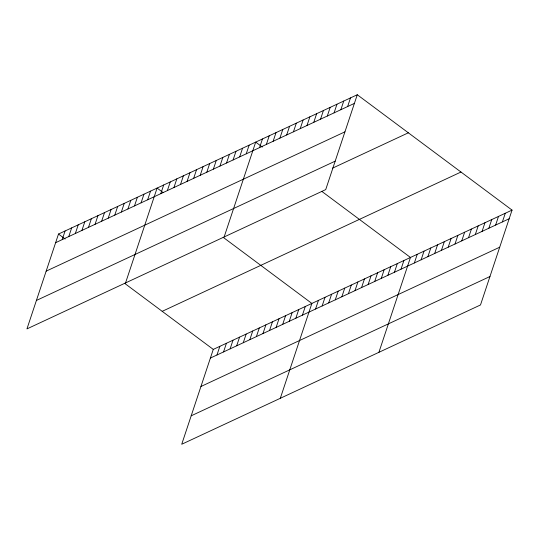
<?xml version="1.0" encoding="UTF-8"?>
<svg xmlns="http://www.w3.org/2000/svg" width="539" height="539" viewBox="0 0 539 539"><rect width="100%" height="100%" fill="white"/><g stroke="black" fill="none" stroke-linecap="round" stroke-linejoin="round"><path stroke-width="0.81" d="M357.276 94.743L58.502 234.041L26.95 328.898L325.724 189.6L357.276 94.743L512.05 210.102L480.498 304.959L181.724 444.257L213.276 349.4L512.05 210.102M62.201 239.633L65.078 230.975M68.77 236.567L71.653 227.909M75.345 233.502L78.222 224.844M81.921 230.436L84.798 221.785M88.49 227.37L91.367 218.719M95.066 224.305L97.943 215.654M101.635 221.239L104.519 212.588M108.211 218.18L111.088 209.523M114.78 215.115L117.664 206.457M121.356 212.049L124.233 203.398M127.932 208.984L130.809 200.333M134.501 205.918L137.378 197.267M141.077 202.853L143.953 194.202M147.646 199.794L150.529 191.136M125.547 282.928L157.098 188.071L163.068 192.524M160.797 193.663L163.674 185.005M167.366 190.597L170.243 181.946M173.942 187.532L176.819 178.881M180.511 184.466L183.395 175.815M187.087 181.4L189.964 172.749M193.663 178.342L196.54 169.684M200.232 175.276L203.109 166.618M206.808 172.21L209.684 163.553M213.377 169.145L216.26 160.494M219.952 166.079L222.829 157.428M226.521 163.014L229.405 154.363M233.097 159.948L235.974 151.297M239.673 156.889L242.55 148.232M246.242 153.824L249.119 145.166M224.143 236.958L255.695 142.101L262.331 147.046M259.589 147.598L262.466 138.947M266.36 144.445L269.237 135.788M273.132 141.285L276.015 132.628M279.903 138.125L282.786 129.475M286.681 134.972L289.558 126.315M216.968 354.992L219.851 346.334M293.452 131.812L296.329 123.162M223.544 351.927L226.42 343.276M300.223 128.653L303.1 120.002M230.119 348.861L232.996 340.21M306.994 125.499L309.871 116.842M236.688 345.795L239.565 337.144M313.765 122.34L316.642 113.689M243.264 342.73L246.141 334.079M320.537 119.18L323.42 110.529M249.833 339.664L252.717 331.013M327.308 116.026L330.191 107.369M256.409 336.606L259.286 327.948M334.086 112.867L336.963 104.216M262.985 333.54L265.862 324.882M340.857 109.713L343.734 101.056M269.554 330.474L272.431 321.823M347.628 106.554L350.505 97.896M276.13 327.409L279.007 318.758M282.699 324.343L285.582 315.692M289.275 321.278L292.151 312.627M295.844 318.219L298.727 309.561M302.419 315.153L305.296 306.496M280.314 398.287L311.872 303.43L223.207 237.349M315.564 309.022L318.448 300.371M322.14 305.957L325.017 297.306M328.709 302.891L331.593 294.24M335.285 299.825L338.162 291.175M341.861 296.767L344.738 288.109M348.43 293.701L351.307 285.043M355.006 290.636L357.883 281.978M361.575 287.57L364.458 278.919M368.15 284.504L371.027 275.853M374.726 281.439L377.603 272.788M381.295 278.373L384.172 269.722M387.871 275.314L390.748 266.657M394.44 272.249L397.324 263.591M401.016 269.183L403.893 260.526M378.91 352.324L410.469 257.467L321.803 191.379M414.363 262.958L417.24 254.307M421.134 259.805L424.011 251.147M427.905 256.645L430.782 247.994M434.677 253.485L437.553 244.834M441.448 250.332L444.325 241.674M448.219 247.172L451.103 238.521M454.997 244.019L457.874 235.361M461.768 240.859L464.645 232.201M468.539 237.699L471.416 229.048M475.31 234.546L478.187 225.888M482.082 231.386L484.959 222.735M488.853 228.226L491.736 219.575M495.624 225.073L498.508 216.415M502.402 221.913L505.279 213.262M55.625 242.691L354.399 103.394M46.165 271.144L344.94 131.839M36.416 300.452L335.184 161.154M332.354 168.242L408.353 132.81M162.199 311.333L460.973 172.035M210.399 358.058L509.173 218.753M200.932 386.503L499.707 247.206M191.183 415.812L489.958 276.514M58.502 234.041L65.138 238.986M124.617 283.319L213.276 349.4"/></g></svg>
